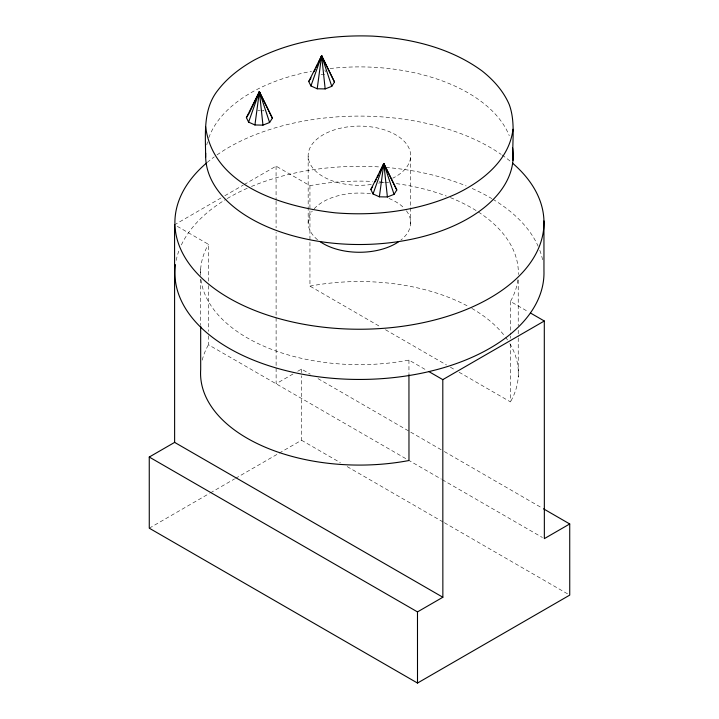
<?xml version="1.0" encoding="UTF-8"?>
<svg xmlns="http://www.w3.org/2000/svg" width="719" height="719" viewBox="0 0 719 719"><rect width="100%" height="100%" fill="white"/><g stroke="black" fill="none" stroke-linecap="round" stroke-linejoin="round"><path stroke-width="0.54" stroke-dasharray="3.6 2.7" d="M220.976 197.968L174.573 224.768L208.438 244.316L208.447 281.147M224.84 195.73L243.202 185.125M244.172 184.567L276.069 166.143L309.934 185.691A158.908 91.771 0 0 1 372.577 181.422M293.037 373.988L276.123 383.757L276.087 232.318M297.738 371.274L301.495 369.099L310.24 374.15M149.273 528.186L209.391 493.459M210.361 492.901L234.601 478.89M235.571 478.333L278.244 453.689M279.206 453.123L301.513 440.244L301.495 375.767M321.069 74.65L326.04 74.74L325.869 73.985M257.824 110.708L259.829 110.753M260.826 110.771L263.837 110.825L263.621 109.917M381.259 182.536L384.27 182.599M385.267 182.617L388.278 182.671L388.062 181.763M517.896 279.799A158.908 91.771 0 0 1 510.445 301.45L528.501 311.884M309.934 185.691L309.952 286.126L380.666 326.956M385.51 329.751L446.535 364.982M450.409 367.22L455.253 370.015M459.126 372.253L510.463 401.894L510.454 342.747M200.96 279.655A158.908 91.771 0 0 0 408.949 360.084L427.014 370.51M318.014 378.634L443.389 451.02M444.36 451.577L542.512 508.252M208.456 335.827L208.465 344.752L441.34 479.142M442.311 479.708L542.414 537.497M301.513 440.244L340.384 462.685M347.187 466.613L443.407 522.165M444.378 522.722L567.803 593.984M324.925 69.932L325.392 71.954M518.219 279.997L518.228 325.752M518.228 330.21L518.228 336.905M518.228 338.029L518.237 377.089M510.445 301.45L510.454 334.928M510.454 336.052L510.454 338.281M410.567 157.578L410.585 206.686M410.585 207.8L410.585 224.544M408.949 360.084L408.949 373.476M308.163 156.338L308.181 223.303M301.495 369.099L301.495 374.653M276.069 166.143L276.078 199.792M276.078 200.916L276.087 227.833M208.447 285.605L208.456 331.36M200.664 269.122L200.664 274.703M200.664 279.17L200.673 324.925M509.816 343.583A158.908 91.771 0 0 1 510.463 401.894M202.21 360.12A158.908 91.771 0 0 1 208.465 344.752M309.952 286.126A158.908 91.771 0 0 1 468.132 306.348M471.835 308.415A158.908 91.771 0 0 1 505.115 336.6M505.736 337.436A158.908 91.771 0 0 1 507.506 339.934M406.406 210.802A51.265 29.605 0 0 1 400.86 240.092M317.573 239.769A51.265 29.605 0 0 1 312.28 211.053M314.158 208.789A51.265 29.605 0 0 1 371.292 193.86M389.024 198.489A51.265 29.605 0 0 1 404.357 208.402M207.225 162.422A184.54 106.574 0 0 1 214.235 156.904M217.012 154.909A184.54 106.574 0 0 1 501.179 154.405M502.069 155.025A184.54 106.574 0 0 1 511.622 162.368M176.164 260.458A184.54 106.574 0 0 1 178.788 251.129M181.341 244.99A184.54 106.574 0 0 1 188.468 232.794L191.91 228.22A184.54 106.574 0 0 1 226.269 199.118M227.24 198.543A184.54 106.574 0 0 1 248.28 187.83M251.452 186.482A184.54 106.574 0 0 1 289.973 174.16L292.939 173.477A184.54 106.574 0 0 1 380.648 167.015M385.968 167.41A184.54 106.574 0 0 1 466.173 185.924M472.176 188.495A184.54 106.574 0 0 1 491.886 198.651M492.848 199.226A184.54 106.574 0 0 1 538.118 246.204M539.798 250.302A184.54 106.574 0 0 1 542.773 260.664M200.592 275.44A158.908 91.771 0 0 1 208.438 244.316M379.102 181.817A158.908 91.771 0 0 1 384.521 182.258M396.331 183.615A158.908 91.771 0 0 1 446.355 196.044M450.391 197.617A158.908 91.771 0 0 1 477.452 211.413M478.369 211.997A158.908 91.771 0 0 1 518.327 274.541M371.274 184.504A51.265 29.605 0 0 1 308.595 151.808A51.265 29.605 0 0 1 383.91 129.699A51.265 29.605 0 0 1 392.691 178.222M381.519 182.41A51.265 29.605 0 0 1 378.527 183.174M206.775 144.905A153.785 88.814 0 0 1 207.521 141.841M208.807 137.769A153.785 88.814 0 0 1 311.48 71.325M330.066 68.53A153.785 88.814 0 0 1 509.259 135.702"/><path stroke-width="1.08" d="M205.652 157.281C205.544 134.597 202.641 109.333 217.839 90.297C227.635 77.526 240.577 67.739 254.526 59.911C290.728 40.992 332.295 34.539 372.81 36.13C411.313 38.449 450.705 47.903 482.224 71.064C493.585 80.097 503.48 91.124 509.25 104.579C515.793 122.437 511.874 141.778 512.989 160.328M254.93 124.971L259.388 91.69L272.357 118.141L269.607 122.509L262.956 125.124L254.93 124.971L248.594 122.113L246.392 117.646L259.388 91.69L272.357 118.141M317.205 88.779L321.627 55.758L334.497 82.002L331.774 86.334L325.168 88.922L317.205 88.779L310.923 85.938L308.739 81.508L321.627 55.758L334.497 82.002M379.371 196.817L383.829 163.537L396.798 189.987L394.048 194.355L387.397 196.97L379.371 196.817L373.035 193.959L370.833 189.492L383.829 163.537L396.798 189.987M259.011 93.695L259.388 91.69L269.607 122.509M383.452 165.541L383.829 163.537L394.048 194.355M512.98 129.258C509.295 160.112 482.467 181.332 456.188 193.896C418.539 211 376.334 216.14 335.351 212.842C284.706 207.135 213.049 186.724 205.643 126.661M248.594 122.113L259.388 91.69L262.956 125.124M310.923 85.938L321.627 55.758L331.774 86.334M373.035 193.959L383.829 163.537L387.397 196.97M249.655 112.227L259.388 91.69M314.059 71.72L315.138 69.446M316.225 67.164L317.304 64.881M318.382 62.598L321.627 55.758L322.103 57.781M375.174 181.79L376.262 179.507M377.34 177.225L378.419 174.942M379.497 172.659L383.829 163.537M246.392 117.646L249.16 113.269M308.739 81.508L310.994 77.94M370.833 189.492L372.631 186.652M175.454 264.646A184.54 106.574 0 0 0 428.919 371.606L436.837 369.62A184.54 106.574 0 0 0 530.406 312.981L531.584 311.264A184.54 106.574 0 0 0 543.959 271.144L543.95 220.931M543.492 508.809L569.727 523.962L569.745 595.107L417.505 683.05L149.273 528.186L149.255 457.041L174.627 442.383L174.573 224.768M417.505 683.05L417.487 611.905L442.859 597.246L442.805 379.632L544.301 320.998L530.406 312.981M569.727 523.962L544.355 538.621L544.301 320.998M428.91 371.606L442.805 379.632M174.627 442.383L442.859 597.246M149.255 457.041L417.487 611.905M321.627 55.758L325.168 88.922M408.949 374.59L408.976 460.519A158.908 91.771 0 0 1 200.691 369.566L200.673 326.04M512.458 163.078A184.54 106.574 0 0 1 481.29 302.681A184.54 106.574 0 0 1 237.567 302.717A184.54 106.574 0 0 1 206.398 163.132M399.081 241.422A51.265 29.605 0 0 1 320.234 241.755M512.611 147.943A153.785 88.814 0 0 1 363.886 244.478A153.785 88.814 0 0 1 205.688 153.147"/></g></svg>
